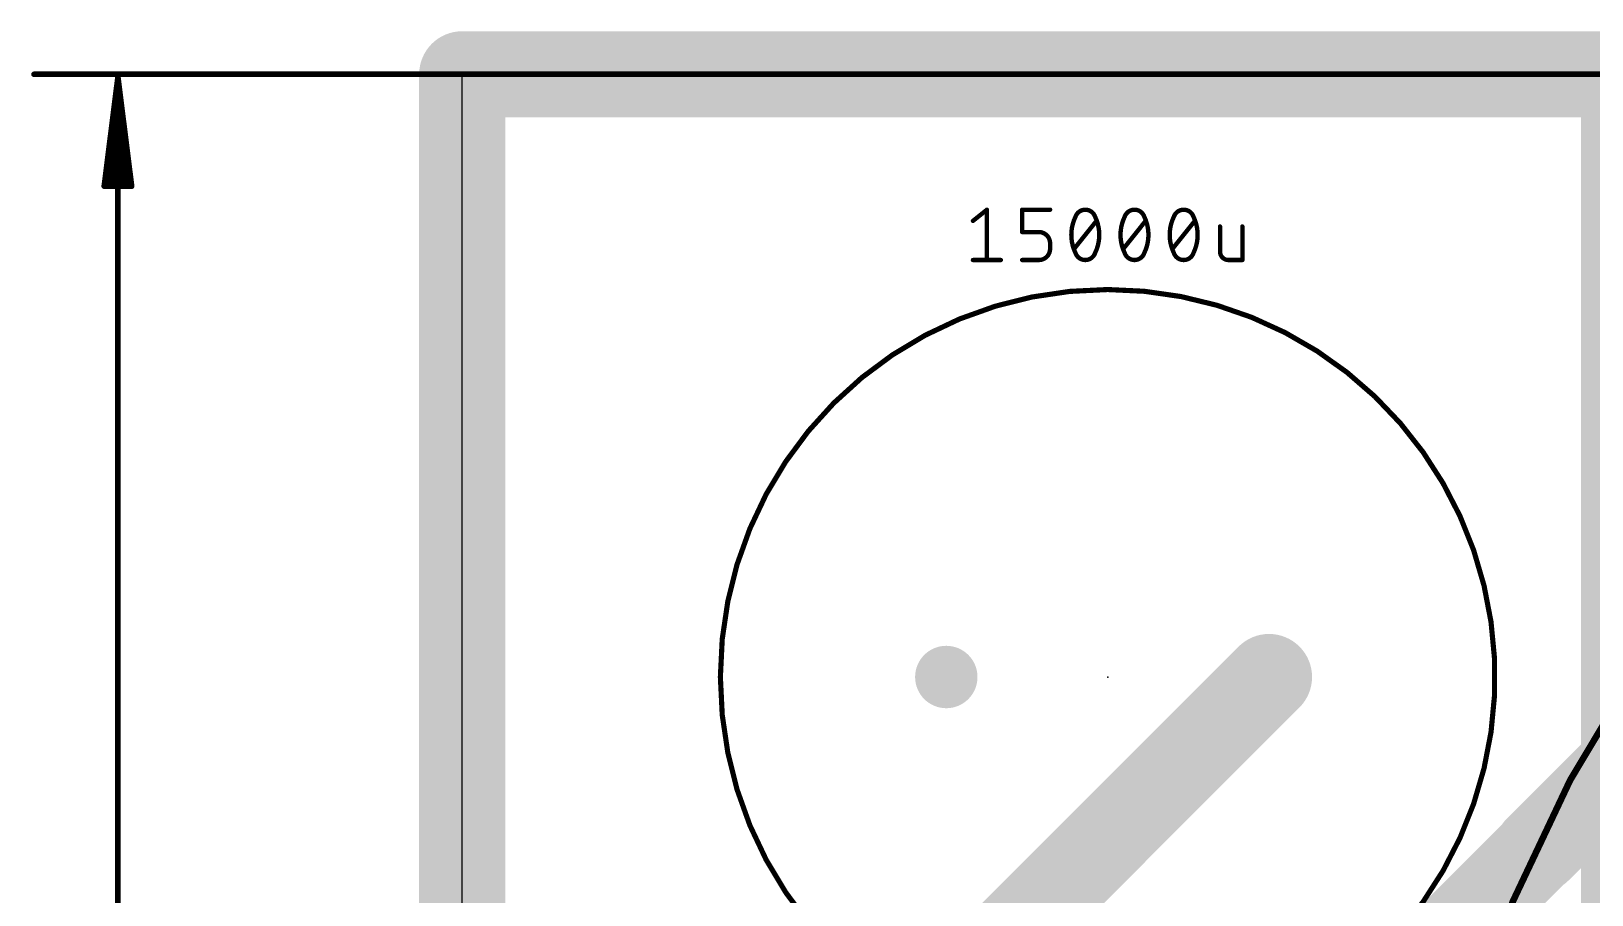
# Model space of a CAD drawing. Extents: x -32 to 85, y -7 to 73.
# Drawn here: x -32.02 to 4.25, y 52.94 to 73 of the extents above; entities that cross this region are included whole.
import ezdxf

# ---------------------------------------------------------------- set-up
doc = ezdxf.new("R2010")
doc.units = 0
for name, color, linetype in [('1', 12, 'CONTINUOUS'), ('16', 132, 'CONTINUOUS'), ('17', 110, 'CONTINUOUS'), ('20', 31, 'CONTINUOUS'), ('21', 253, 'CONTINUOUS'), ('23', 53, 'CONTINUOUS'), ('27', 253, 'CONTINUOUS'), ('51', 253, 'CONTINUOUS')]:
    doc.layers.add(name, color=color, linetype=linetype)

# ---------------------------------------------------------------- blocks, each defined once
blk = doc.blocks.new('ROUNDP')
at = {"const_width": 0.5}
blk.add_lwpolyline([(0, -0.25, 1), (0, 0.25, 1), (0, -0.25)], format="xyb", dxfattribs=at)

msp = doc.modelspace()

# ---------------------------------------------------------------- linework, layer by layer
at = {"layer": '1'}
for points, const_width in [([(-22, 72), (-22, 9)], 2), ([(5, 72), (-22, 72)], 2), ([(5, 9), (5, 72)], 2), ([(18, 72), (-31.95, 72)], 0.13), ([(-30, 71.935), (-30.3192, 69.4)], 0.13), ([(-30, 71.935), (-30.26, 69.4)], 0.13), ([(-30, 71.935), (-30.13, 69.4)], 0.13), ([(-30, 71.935), (-30, 9.065)], 0.13), ([(-29.6808, 69.4), (-30, 71.935)], 0.13), ([(-29.87, 69.4), (-30, 71.935)], 0.13), ([(-29.74, 69.4), (-30, 71.935)], 0.13), ([(-30.3192, 69.4), (-29.6808, 69.4)], 0.13), ([(8.436, 59.436), (3, 54)], 2.032), ([(3, 54), (-2.7442, 48.2558)], 2)]:
    msp.add_lwpolyline(points, dxfattribs=dict(at, const_width=const_width))
for points, const_width in [([(-21.5, 72, 1), (-22.5, 72)], 1), ([(-22, 72.5, 1), (-22, 71.5)], 1), ([(5.5, 72, 1), (4.5, 72)], 1), ([(-31.95, 72.0325, 1), (-31.95, 71.9675)], 0.065), ([(-29.9675, 71.935, 1), (-30.0325, 71.935)], 0.065), ([(-29.9678, 71.9391, 1), (-30.0322, 71.9309)], 0.065), ([(-29.9675, 71.9333, 1), (-30.0325, 71.9367)], 0.065), ([(-29.9675, 71.9367, 1), (-30.0325, 71.9333)], 0.065), ([(-29.9677, 71.9383, 1), (-30.0323, 71.9317)], 0.065), ([(-29.9677, 71.9317, 1), (-30.0323, 71.9383)], 0.065), ([(-29.9678, 71.9309, 1), (-30.0322, 71.9391)], 0.065), ([(-30.3515, 69.4041, 1), (-30.287, 69.3959)], 0.065), ([(-30.3192, 69.4325, 1), (-30.3192, 69.3675)], 0.065), ([(-30.2923, 69.4033, 1), (-30.2277, 69.3967)], 0.065), ([(-30.1625, 69.4017, 1), (-30.0975, 69.3983)], 0.065), ([(-29.9025, 69.3983, 1), (-29.8375, 69.4017)], 0.065), ([(-29.7723, 69.3967, 1), (-29.7077, 69.4033)], 0.065), ([(-29.713, 69.3959, 1), (-29.6485, 69.4041)], 0.065), ([(-29.6808, 69.3675, 1), (-29.6808, 69.4325)], 0.065), ([(2.6408, 54.3592, 1), (3.3592, 53.6408)], 1.016), ([(3.3536, 53.6464, 1), (2.6464, 54.3536)], 1)]:
    msp.add_lwpolyline(points, format="xyb", dxfattribs=dict(at, const_width=const_width))
at = {"layer": '16', "const_width": 2}
for points in [[(-6.9442, 44.0558), (12, 63)], [(-3.25, 58), (-9.4, 51.85)]]:
    msp.add_lwpolyline(points, dxfattribs=at)
at = {"layer": '16', "const_width": 1}
msp.add_lwpolyline([(-2.8964, 57.6464, 1), (-3.6036, 58.3536)], format="xyb", dxfattribs=at)
at = {"layer": '20'}
for p, q in [((-22, 9), (-22, 72)), ((-22, 72), (45, 72))]:
    msp.add_line(p, q, dxfattribs=at)
at = {"layer": '21'}
for points, const_width in [([(31.75, 8.89, 1), (31.75, 72.39, 1), (31.75, 8.89)], 0.1524), ([(-7, 49, 1), (-7, 67, 1), (-7, 49)], 0.12)]:
    msp.add_lwpolyline(points, format="xyb", dxfattribs=dict(at, const_width=const_width))
at = {"layer": '23'}
msp.add_point((-7, 58), dxfattribs=at)
at = {"layer": '27', "const_width": 0.1016}
for points in [[(-10.1305, 68.5946), (-9.806, 68.8542)], [(-9.806, 68.8542), (-9.806, 67.6858)], [(-8.9875, 68.3349), (-8.9875, 68.8542)], [(-8.9875, 68.8542), (-8.3384, 68.8542)], [(-7.7796, 67.9454), (-7.2604, 68.5946)], [(-6.6366, 67.9454), (-6.1174, 68.5946)], [(-5.4936, 67.9454), (-4.9744, 68.5946)], [(-8.5981, 68.3349), (-8.9875, 68.3349)], [(-4.3887, 68.4647), (-4.3887, 67.8805)], [(-3.8695, 67.6858), (-3.8695, 68.4647)], [(-8.3384, 67.9454), (-8.3384, 68.0753)], [(-10.1305, 67.6858), (-9.4814, 67.6858)], [(-8.9875, 67.6858), (-8.5981, 67.6858)], [(-4.194, 67.6858), (-3.8695, 67.6858)]]:
    msp.add_lwpolyline(points, dxfattribs=at)
at = {"layer": '27'}
for points, const_width in [([(-9.7806, 68.8542, 1), (-9.8314, 68.8542)], 0.0508), ([(-9.7901, 68.8344, 1), (-9.8219, 68.874)], 0.0508), ([(-8.9621, 68.8542, 1), (-9.0129, 68.8542)], 0.0508), ([(-8.9875, 68.8796, 1), (-8.9875, 68.8288)], 0.0508), ([(-8.3384, 68.8288, 1), (-8.3384, 68.8796)], 0.0508), ([(-7.52, 68.8542, 0.3205), (-7.7472, 68.6919)], 0.1016), ([(-7.2928, 68.6919, 0.3205), (-7.52, 68.8542)], 0.1016), ([(-7.52, 68.8796, 1), (-7.52, 68.8288)], 0.0508), ([(-7.52, 68.8288, 1), (-7.52, 68.8796)], 0.0508), ([(-6.377, 68.8542, 0.3205), (-6.6042, 68.6919)], 0.1016), ([(-6.1498, 68.6919, 0.3205), (-6.377, 68.8542)], 0.1016), ([(-6.377, 68.8796, 1), (-6.377, 68.8288)], 0.0508), ([(-6.377, 68.8288, 1), (-6.377, 68.8796)], 0.0508), ([(-5.234, 68.8542, 0.3205), (-5.4612, 68.6919)], 0.1016), ([(-5.0068, 68.6919, 0.3205), (-5.234, 68.8542)], 0.1016), ([(-5.234, 68.8796, 1), (-5.234, 68.8288)], 0.0508), ([(-5.234, 68.8288, 1), (-5.234, 68.8796)], 0.0508), ([(-10.1464, 68.6144, 1), (-10.1147, 68.5747)], 0.0508), ([(-7.7472, 68.6919, 0.1139), (-7.8446, 68.27)], 0.1016), ([(-7.7712, 68.7002, 1), (-7.7232, 68.6837)], 0.0508), ([(-7.7244, 68.6808, 1), (-7.77, 68.7031)], 0.0508), ([(-7.1954, 68.27, 0.1139), (-7.2928, 68.6919)], 0.1016), ([(-7.27, 68.7031, 1), (-7.3156, 68.6808)], 0.0508), ([(-7.3168, 68.6837, 1), (-7.2688, 68.7002)], 0.0508), ([(-7.2405, 68.5787, 1), (-7.2802, 68.6104)], 0.0508), ([(-6.6042, 68.6919, 0.1139), (-6.7016, 68.27)], 0.1016), ([(-6.6282, 68.7002, 1), (-6.5802, 68.6837)], 0.0508), ([(-6.5814, 68.6808, 1), (-6.627, 68.7031)], 0.0508), ([(-6.0524, 68.27, 0.1139), (-6.1498, 68.6919)], 0.1016), ([(-6.127, 68.7031, 1), (-6.1726, 68.6808)], 0.0508), ([(-6.1738, 68.6837, 1), (-6.1258, 68.7002)], 0.0508), ([(-6.0975, 68.5787, 1), (-6.1372, 68.6104)], 0.0508), ([(-5.4612, 68.6919, 0.1139), (-5.5586, 68.27)], 0.1016), ([(-5.4852, 68.7002, 1), (-5.4372, 68.6837)], 0.0508), ([(-5.4384, 68.6808, 1), (-5.484, 68.7031)], 0.0508), ([(-4.9094, 68.27, 0.1139), (-5.0068, 68.6919)], 0.1016), ([(-4.984, 68.7031, 1), (-5.0296, 68.6808)], 0.0508), ([(-5.0308, 68.6837, 1), (-4.9828, 68.7002)], 0.0508), ([(-4.9545, 68.5787, 1), (-4.9942, 68.6104)], 0.0508), ([(-8.9875, 68.3603, 1), (-8.9875, 68.3095)], 0.0508), ([(-9.0129, 68.3349, 1), (-8.9621, 68.3349)], 0.0508), ([(-8.3384, 68.0753, 0.4142), (-8.5981, 68.3349)], 0.1016), ([(-8.5981, 68.3603, 1), (-8.5981, 68.3095)], 0.0508), ([(-8.5981, 68.3095, 1), (-8.5981, 68.3603)], 0.0508), ([(-7.8446, 68.27, 0.1139), (-7.7472, 67.8481)], 0.1016), ([(-7.8192, 68.27, 1), (-7.8699, 68.27)], 0.0508), ([(-7.8699, 68.27, 1), (-7.8192, 68.27)], 0.0508), ([(-7.2928, 67.8481, 0.1139), (-7.1954, 68.27)], 0.1016), ([(-7.17, 68.27, 1), (-7.2208, 68.27)], 0.0508), ([(-7.2208, 68.27, 1), (-7.17, 68.27)], 0.0508), ([(-6.7016, 68.27, 0.1139), (-6.6042, 67.8481)], 0.1016), ([(-6.6762, 68.27, 1), (-6.727, 68.27)], 0.0508), ([(-6.727, 68.27, 1), (-6.6762, 68.27)], 0.0508), ([(-6.1498, 67.8481, 0.1139), (-6.0524, 68.27)], 0.1016), ([(-6.027, 68.27, 1), (-6.0778, 68.27)], 0.0508), ([(-6.0778, 68.27, 1), (-6.027, 68.27)], 0.0508), ([(-5.5586, 68.27, 0.1139), (-5.4612, 67.8481)], 0.1016), ([(-5.5332, 68.27, 1), (-5.584, 68.27)], 0.0508), ([(-5.584, 68.27, 1), (-5.5332, 68.27)], 0.0508), ([(-5.0068, 67.8481, 0.1139), (-4.9094, 68.27)], 0.1016), ([(-4.884, 68.27, 1), (-4.9348, 68.27)], 0.0508), ([(-4.9348, 68.27, 1), (-4.884, 68.27)], 0.0508), ([(-4.3633, 68.4647, 1), (-4.4141, 68.4647)], 0.0508), ([(-3.8441, 68.4647, 1), (-3.8949, 68.4647)], 0.0508), ([(-8.5981, 67.6858, 0.4142), (-8.3384, 67.9454)], 0.1016), ([(-8.313, 68.0753, 1), (-8.3638, 68.0753)], 0.0508), ([(-8.3638, 68.0753, 1), (-8.313, 68.0753)], 0.0508), ([(-8.313, 67.9454, 1), (-8.3638, 67.9454)], 0.0508), ([(-8.3638, 67.9454, 1), (-8.313, 67.9454)], 0.0508), ([(-7.7995, 67.9613, 1), (-7.7598, 67.9296)], 0.0508), ([(-7.7472, 67.8481, 0.3205), (-7.52, 67.6858)], 0.1016), ([(-7.7232, 67.8563, 1), (-7.7712, 67.8398)], 0.0508), ([(-7.77, 67.8369, 1), (-7.7244, 67.8592)], 0.0508), ([(-7.52, 67.6858, 0.3205), (-7.2928, 67.8481)], 0.1016), ([(-7.3156, 67.8592, 1), (-7.27, 67.8369)], 0.0508), ([(-7.2688, 67.8398, 1), (-7.3168, 67.8563)], 0.0508), ([(-6.6565, 67.9613, 1), (-6.6168, 67.9296)], 0.0508), ([(-6.6042, 67.8481, 0.3205), (-6.377, 67.6858)], 0.1016), ([(-6.5802, 67.8563, 1), (-6.6282, 67.8398)], 0.0508), ([(-6.627, 67.8369, 1), (-6.5814, 67.8592)], 0.0508), ([(-6.377, 67.6858, 0.3205), (-6.1498, 67.8481)], 0.1016), ([(-6.1726, 67.8592, 1), (-6.127, 67.8369)], 0.0508), ([(-6.1258, 67.8398, 1), (-6.1738, 67.8563)], 0.0508), ([(-5.5135, 67.9613, 1), (-5.4738, 67.9296)], 0.0508), ([(-5.4612, 67.8481, 0.3205), (-5.234, 67.6858)], 0.1016), ([(-5.4372, 67.8563, 1), (-5.4852, 67.8398)], 0.0508), ([(-5.484, 67.8369, 1), (-5.4384, 67.8592)], 0.0508), ([(-5.234, 67.6858, 0.3205), (-5.0068, 67.8481)], 0.1016), ([(-5.0296, 67.8592, 1), (-4.984, 67.8369)], 0.0508), ([(-4.9828, 67.8398, 1), (-5.0308, 67.8563)], 0.0508), ([(-4.3887, 67.8805, 0.4142), (-4.194, 67.6858)], 0.1016), ([(-4.3633, 67.8805, 1), (-4.4141, 67.8805)], 0.0508), ([(-4.4141, 67.8805, 1), (-4.3633, 67.8805)], 0.0508), ([(-10.1305, 67.7112, 1), (-10.1305, 67.6604)], 0.0508), ([(-9.8314, 67.6858, 1), (-9.7806, 67.6858)], 0.0508), ([(-9.4814, 67.6604, 1), (-9.4814, 67.7112)], 0.0508), ([(-8.9875, 67.7112, 1), (-8.9875, 67.6604)], 0.0508), ([(-8.5981, 67.7112, 1), (-8.5981, 67.6604)], 0.0508), ([(-8.5981, 67.6604, 1), (-8.5981, 67.7112)], 0.0508), ([(-7.52, 67.7112, 1), (-7.52, 67.6604)], 0.0508), ([(-7.52, 67.6604, 1), (-7.52, 67.7112)], 0.0508), ([(-6.377, 67.7112, 1), (-6.377, 67.6604)], 0.0508), ([(-6.377, 67.6604, 1), (-6.377, 67.7112)], 0.0508), ([(-5.234, 67.7112, 1), (-5.234, 67.6604)], 0.0508), ([(-5.234, 67.6604, 1), (-5.234, 67.7112)], 0.0508), ([(-4.194, 67.7112, 1), (-4.194, 67.6604)], 0.0508), ([(-4.194, 67.6604, 1), (-4.194, 67.7112)], 0.0508), ([(-3.8949, 67.6858, 1), (-3.8441, 67.6858)], 0.0508), ([(-3.8695, 67.6604, 1), (-3.8695, 67.7112)], 0.0508)]:
    msp.add_lwpolyline(points, format="xyb", dxfattribs=dict(at, const_width=const_width))
at = {"layer": '51', "const_width": 0.12}
msp.add_lwpolyline([(-7, 49, 1), (-7, 67, 1), (-7, 49)], format="xyb", dxfattribs=at)

# ---------------------------------------------------------------- block references
at = {"layer": '17', "xscale": 1.45, "yscale": 1.45, "rotation": 180}
for p in [(-10.75, 58), (-10.75, 58), (-3.25, 58), (-3.25, 58)]:
    msp.add_blockref('ROUNDP', p, dxfattribs=at)

doc.saveas('drawing.dxf')
